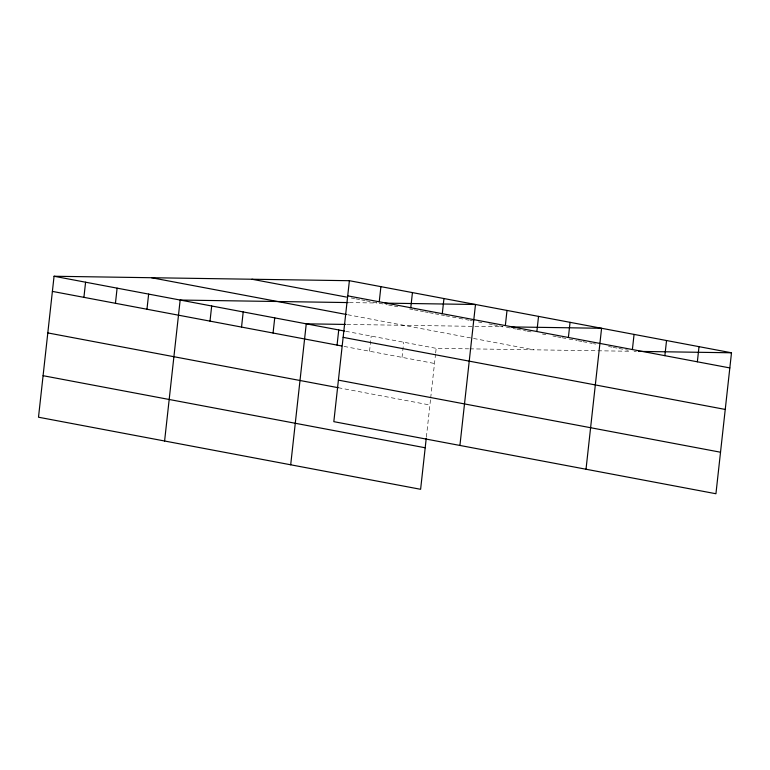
<?xml version="1.0" encoding="UTF-8"?>
<svg xmlns="http://www.w3.org/2000/svg" width="770" height="770" viewBox="0 0 770 770"><rect width="100%" height="100%" fill="white"/><g stroke="black" fill="none" stroke-linecap="round" stroke-linejoin="round"><path stroke-width="0.58" stroke-dasharray="3.85 2.89" d="M369.542 351.226L371.217 336.086M402.027 357.347L403.692 342.217M426.378 437.081L430.574 399.062M430.7 397.878L435.531 354.161M435.656 352.997L436.176 348.338L468.661 348.829M349.339 302.591L376.828 303.005M346.866 324.44L502.925 326.788M469.816 348.849L630.457 351.264M634.047 351.312L636.366 351.351M351.178 297.961L354.672 298.616M355.846 298.837L360.514 299.722M361.679 299.944L365.182 300.598M366.356 300.82L376.857 302.803M379.196 303.245L387.368 304.785M388.532 305.007L393.21 305.882M394.375 306.104L397.878 306.768M409.553 308.972L413.057 309.627M414.222 309.848L418.89 310.733M420.064 310.955L423.558 311.609M424.732 311.831L428.236 312.495M429.4 312.716L434.068 313.592M435.243 313.814L438.736 314.478M441.075 314.92L444.579 315.575M445.743 315.796L464.425 319.319M465.59 319.54L469.094 320.204M470.268 320.426L472.597 320.859M478.44 321.966L481.943 322.62M488.95 323.949L492.454 324.603M493.618 324.825L498.286 325.71M499.451 325.931L502.954 326.586M506.448 327.25L515.727 329.002M516.882 329.214L526.16 330.965M527.325 331.187L533.119 332.284M542.407 334.026L545.882 334.69M552.841 335.999L556.325 336.654M557.48 336.875L560.964 337.53M562.119 337.751L566.768 338.627M569.088 339.06L577.202 340.59M578.366 340.812L581.841 341.466M583.005 341.688L592.284 343.439M593.439 343.661L595.759 344.094M608.521 346.5L612.006 347.155M613.161 347.376L617.8 348.252M618.965 348.473L628.243 350.225M347.674 314.728L533.629 349.801M345.692 331.273L436.176 348.338M344.026 346.413L434.501 363.478M338.28 387.714L429.92 405.001"/><path stroke-width="1.16" d="M349.387 280.704L333.824 421.662L715.936 493.743L731.5 352.785L349.387 280.704L54.064 276.257L38.5 417.215L420.613 489.297L426.243 438.274M83.911 297.345L85.586 282.205M115.442 303.293L117.107 288.153M146.964 309.242L148.639 294.101M164.597 441.008L180.161 300.05L348.146 302.572M210.008 321.128L211.683 305.988M241.539 327.077L243.205 311.937M273.061 333.025L274.736 317.885M290.694 464.791L306.258 323.833L345.701 324.43M337.067 345.095L338.733 329.955M379.244 301.782L380.909 286.652M410.766 307.731L412.441 292.6M442.288 313.679L443.963 298.539M459.921 445.445L475.485 304.487L384.99 303.13M505.341 325.575L507.007 310.435M536.863 331.524L538.538 316.383M568.385 337.462L570.06 322.332M586.018 469.238L601.582 328.28L511.088 326.913M632.391 349.542L634.066 334.401M664.866 355.663L666.541 340.533M697.351 361.794L699.025 346.654M638.686 351.389L731.5 352.785M347.713 295.844L729.825 367.925M251.934 279.24L346.5 297.076M151.517 277.729L346.5 314.507M54.064 276.257L344.536 331.052M343.131 337.356L725.244 409.438M52.389 291.397L341.707 345.971M338.415 380.139L720.518 452.221M47.807 332.919L338.28 387.714M43.081 375.693L425.194 447.774"/></g></svg>
